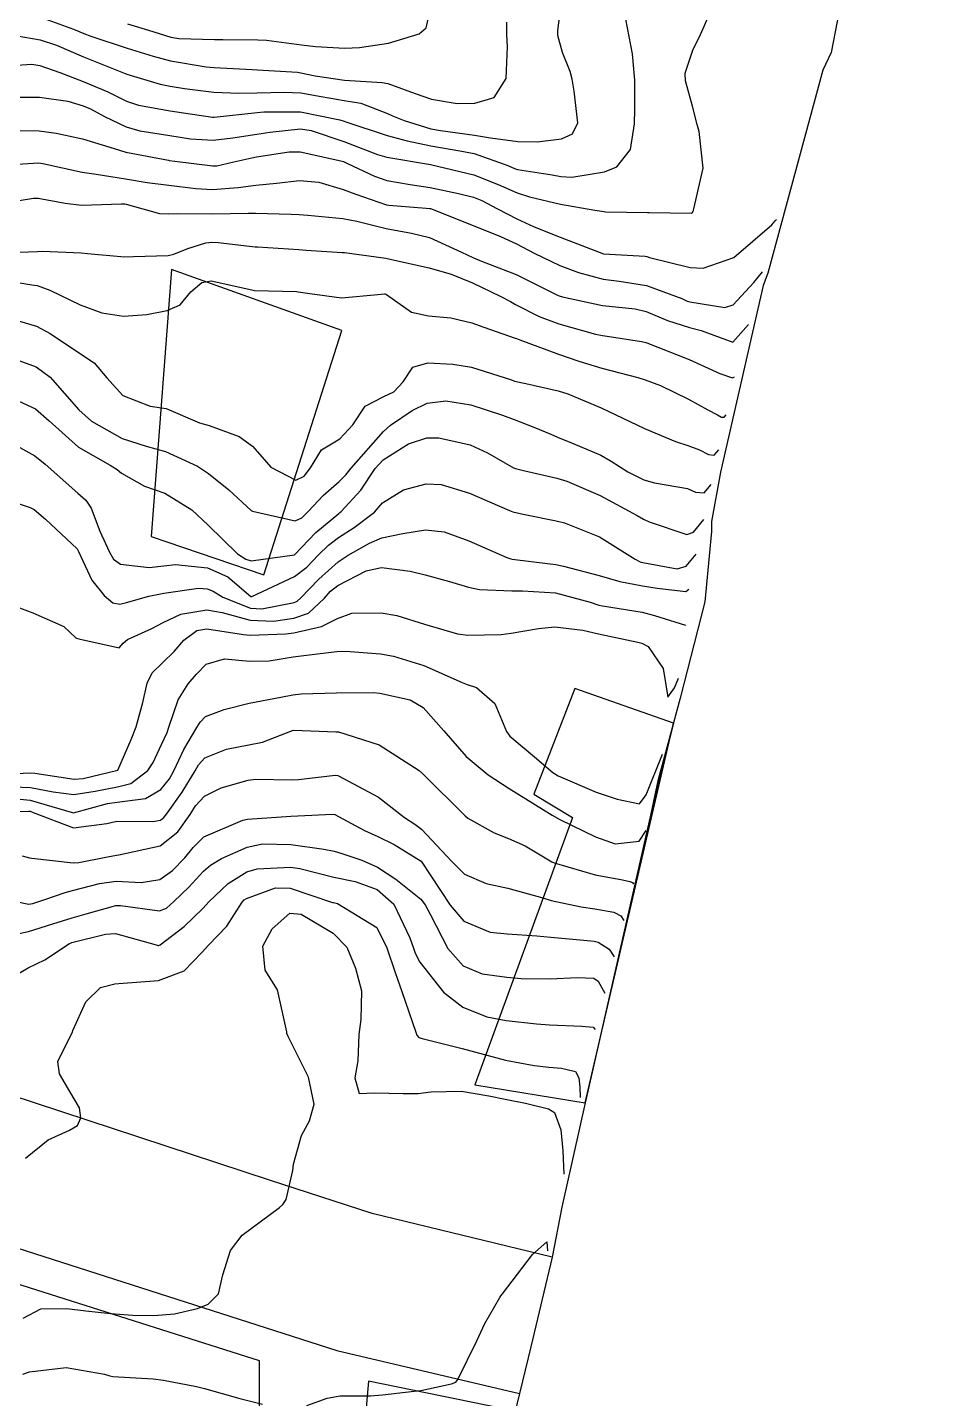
# Model space of a CAD drawing. Header units: metres. Extents: x 318500 to 325275, y 7408834 to 7428799.
# Drawn here: x 323692.5 to 323735, y 7419490.6 to 7419553.5 of the extents above; entities that cross this region are included whole.
import ezdxf

# ---------------------------------------------------------------- set-up
doc = ezdxf.new("R2010")
doc.units = ezdxf.units.M
doc.header["$MEASUREMENT"] = 0
for name, color, linetype in [('Area', 45, 'Continuous'), ('Curvas de Nivel 1m', 11, 'Continuous'), ('Curvas de Nivel 5m', 15, 'Continuous'), ('Edificações', 30, 'Continuous'), ('Vias Primárias', 230, 'Continuous')]:
    doc.layers.add(name, color=color, linetype=linetype)

msp = doc.modelspace()

# ---------------------------------------------------------------- linework, layer by layer
at = {"layer": 'Area'}
msp.add_lwpolyline([(323736.567, 7419583.969), (323734.582, 7419575.613), (323733.118, 7419567.984), (323731.561, 7419560.951), (323731.328, 7419560.571), (323730.289, 7419557.055), (323730.009, 7419555.323), (323729.443, 7419552.383), (323729.069, 7419551.586), (323726.538, 7419542.249), (323726.326, 7419541.693), (323724.367, 7419533.117), (323723.954, 7419530.847), (323723.947, 7419530.388), (323723.643, 7419527.161), (323722.507, 7419522.735), (323721.488, 7419518.923), (323721.166, 7419517.408), (323718.143, 7419504.134), (323717.075, 7419499.351), (323716.62, 7419497.042), (323715.648, 7419492.931), (323713.57, 7419484.42)], dxfattribs=at)
at = {"layer": 'Curvas de Nivel 1m', "flags": 128}
for points, elevation in [([(323691.328, 7419553.285), (323693.102, 7419552.977), (323693.846, 7419552.726), (323695.091, 7419552.19), (323696.997, 7419551.431), (323697.054, 7419551.404), (323697.08, 7419551.398), (323698.605, 7419550.936), (323699.074, 7419550.837), (323699.73, 7419550.737), (323701.072, 7419550.571), (323702.229, 7419550.52), (323703.072, 7419550.542), (323704.307, 7419550.566), (323705.072, 7419550.533), (323706.009, 7419550.373), (323707.069, 7419550.192), (323707.834, 7419550.055), (323709.063, 7419549.593), (323709.282, 7419549.486), (323709.818, 7419549.259), (323711.055, 7419548.876), (323711.487, 7419548.802), (323713.051, 7419548.596), (323713.795, 7419548.463), (323715.047, 7419548.301), (323715.94, 7419548.284), (323717.049, 7419548.428), (323717.554, 7419548.654), (323717.804, 7419549.153), (323717.63, 7419550.614), (323717.545, 7419551.163), (323717.45, 7419551.521), (323717.102, 7419552.394), (323716.893, 7419553.172), (323716.879, 7419553.407), (323717.11, 7419555.17)], 752), ([(323691.083, 7419551.743), (323692.716, 7419551.855), (323693.085, 7419551.795), (323693.996, 7419551.471), (323695.076, 7419551.056), (323696.205, 7419550.576), (323697.067, 7419550.162), (323697.619, 7419549.975), (323699.063, 7419549.709), (323701.023, 7419549.417), (323701.06, 7419549.414), (323701.094, 7419549.413), (323703.063, 7419549.63), (323703.377, 7419549.659), (323705.063, 7419549.657), (323706.874, 7419549.302), (323707.059, 7419549.243), (323707.149, 7419549.209), (323709.05, 7419548.578), (323709.968, 7419548.334), (323711.043, 7419548.096), (323712.387, 7419547.879), (323713.038, 7419547.751), (323714.589, 7419547.197), (323714.895, 7419547.058), (323715.028, 7419547.013), (323716.624, 7419546.765), (323717.025, 7419546.692), (323717.522, 7419546.658), (323719.028, 7419546.914), (323719.593, 7419547.132), (323720.232, 7419547.932), (323720.403, 7419549.12), (323720.42, 7419549.769), (323720.429, 7419551.12), (323720.315, 7419552.335), (323720.17, 7419553.124), (323719.931, 7419554.325)], 753), ([(323691.904, 7419550.333), (323693.069, 7419550.341), (323694.373, 7419550.161), (323695.065, 7419549.946), (323695.405, 7419549.796), (323696.052, 7419549.445), (323697.053, 7419548.969), (323697.677, 7419548.794), (323699.048, 7419548.573), (323700.009, 7419548.427), (323701.045, 7419548.37), (323701.948, 7419548.465), (323703.049, 7419548.64), (323703.658, 7419548.734), (323705.053, 7419548.886), (323705.554, 7419548.814), (323707.045, 7419548.299), (323708.602, 7419547.711), (323709.035, 7419547.589), (323711.03, 7419547.24), (323713.025, 7419546.768), (323714.138, 7419546.32), (323715.017, 7419545.936), (323715.591, 7419545.756), (323717.013, 7419545.419), (323718.594, 7419545.144), (323719.009, 7419545.085), (323719.07, 7419545.078), (323721.009, 7419545.035), (323721.084, 7419545.034), (323723.009, 7419545.005), (323723.065, 7419545.023), (323723.099, 7419545.079), (323723.141, 7419545.208), (323723.572, 7419547.082), (323723.384, 7419548.756), (323723.295, 7419549.086), (323723.073, 7419549.926), (323722.757, 7419551.093), (323722.742, 7419551.445), (323723.105, 7419552.55), (323723.38, 7419553.086), (323723.916, 7419554.29)], 754), ([(323693.118, 7419554.011), (323694.629, 7419553.465), (323695.107, 7419553.259), (323695.423, 7419553.138), (323697.097, 7419552.59), (323698.285, 7419552.22), (323699.089, 7419552.008), (323700.732, 7419551.737), (323701.085, 7419551.707), (323702.832, 7419551.606), (323703.084, 7419551.593), (323704.923, 7419551.482), (323705.082, 7419551.454), (323705.737, 7419551.313), (323707.078, 7419551.123), (323708.817, 7419551.013), (323709.077, 7419550.972), (323710.336, 7419550.509), (323711.075, 7419550.239), (323712.257, 7419550.043), (323713.073, 7419550.063), (323713.957, 7419550.327), (323714.517, 7419551.199), (323714.566, 7419552.659), (323714.545, 7419553.198), (323714.537, 7419553.781)], 751), ([(323691.319, 7419547.212), (323693.028, 7419547.314), (323693.215, 7419547.291), (323695.022, 7419546.9), (323695.668, 7419546.803), (323697.017, 7419546.59), (323698.009, 7419546.421), (323699.013, 7419546.288), (323700.253, 7419546.146), (323701.011, 7419546.103), (323702.192, 7419546.182), (323703.014, 7419546.289), (323703.959, 7419546.393), (323705.018, 7419546.505), (323705.895, 7419546.437), (323707.018, 7419546.099), (323707.603, 7419545.879), (323709.011, 7419545.397), (323709.119, 7419545.377), (323710.842, 7419545.243), (323711.01, 7419545.22), (323711.03, 7419545.219), (323712.998, 7419544.449), (323714.252, 7419543.94), (323714.986, 7419543.593), (323715.792, 7419543.178), (323716.972, 7419542.61), (323717.835, 7419542.283), (323718.963, 7419541.977), (323719.711, 7419541.879), (323720.959, 7419541.692), (323722.587, 7419541.085), (323722.836, 7419540.969), (323722.949, 7419540.934), (323724.562, 7419540.679), (323724.947, 7419540.795), (323725.893, 7419541.824), (323726.29, 7419542.31)], 756), ([(323691.558, 7419545.502), (323692.788, 7419545.699), (323693.003, 7419545.698), (323694.252, 7419545.467), (323694.999, 7419545.379), (323696.826, 7419545.433), (323696.988, 7419545.442), (323697.055, 7419545.429), (323698.58, 7419544.991), (323698.996, 7419544.971), (323699.401, 7419544.991), (323700.996, 7419544.974), (323702.652, 7419545.01), (323702.997, 7419545.012), (323704.636, 7419544.965), (323704.996, 7419544.95), (323705.392, 7419544.92), (323707.002, 7419544.77), (323707.645, 7419544.646), (323708.995, 7419544.298), (323710.158, 7419544.088), (323710.99, 7419543.885), (323712.464, 7419543.225), (323712.976, 7419542.973), (323713.383, 7419542.804), (323714.965, 7419542.185), (323716.866, 7419541.247), (323716.951, 7419541.208), (323717.102, 7419541.158), (323718.946, 7419540.769), (323720.44, 7419540.613), (323720.944, 7419540.496), (323721.922, 7419540.078), (323722.937, 7419539.761), (323723.474, 7419539.614), (323724.93, 7419539.084), (323725.65, 7419539.9)], 757), ([(323691.299, 7419543.182), (323692.977, 7419543.254), (323693.198, 7419543.257), (323694.976, 7419543.185), (323695.27, 7419543.161), (323696.974, 7419543.008), (323697.387, 7419543.011), (323698.975, 7419543.062), (323699.241, 7419543.132), (323699.876, 7419543.391), (323700.716, 7419543.65), (323700.983, 7419543.677), (323701.269, 7419543.662), (323702.981, 7419543.466), (323703.088, 7419543.455), (323704.98, 7419543.338), (323705.313, 7419543.317), (323706.979, 7419543.207), (323707.08, 7419543.197), (323708.975, 7419542.943), (323709.382, 7419542.856), (323710.969, 7419542.498), (323711.985, 7419542.209), (323712.959, 7419541.811), (323714.235, 7419541.201), (323714.71, 7419540.956), (323714.946, 7419540.82), (323716.035, 7419540.268), (323716.938, 7419539.927), (323718.62, 7419539.456), (323718.933, 7419539.39), (323719.15, 7419539.355), (323720.729, 7419539.113), (323720.929, 7419539.073), (323720.979, 7419539.059), (323722.918, 7419538.282), (323724.334, 7419537.64), (323724.906, 7419537.44), (323725.01, 7419537.49)], 758), ([(323690.957, 7419542.008), (323692.713, 7419541.724), (323692.953, 7419541.682), (323693.54, 7419541.474), (323694.94, 7419540.796), (323695.924, 7419540.434), (323696.933, 7419540.275), (323697.994, 7419540.354), (323698.937, 7419540.544), (323699.537, 7419540.798), (323700.014, 7419541.389), (323700.521, 7419541.82), (323700.958, 7419541.896), (323702.823, 7419541.481), (323702.952, 7419541.459), (323704.87, 7419541.403), (323704.951, 7419541.394), (323705.495, 7419541.315), (323706.948, 7419541.119), (323708.611, 7419541.275), (323708.918, 7419541.303), (323708.95, 7419541.301), (323709.015, 7419541.269), (323710.158, 7419540.468), (323710.94, 7419540.286), (323711.962, 7419540.208), (323712.938, 7419539.975), (323713.489, 7419539.765), (323714.931, 7419539.262), (323714.985, 7419539.244), (323715.134, 7419539.187), (323716.921, 7419538.534), (323717.853, 7419538.214), (323718.911, 7419537.893), (323720.567, 7419537.453), (323720.904, 7419537.36), (323721.601, 7419537.099), (323722.891, 7419536.472), (323723.783, 7419535.97), (323724.223, 7419535.746), (323724.407, 7419535.641), (323724.524, 7419535.639), (323724.62, 7419535.75)], 759), ([(323691.777, 7419538.365), (323692.905, 7419537.952), (323693.558, 7419537.473), (323694.878, 7419535.968), (323695.449, 7419535.451), (323696.858, 7419534.651), (323697.961, 7419534.306), (323698.85, 7419534.061), (323700.324, 7419533.385), (323700.837, 7419533.056), (323701.766, 7419532.298), (323702.792, 7419531.35), (323702.82, 7419531.33), (323702.851, 7419531.318), (323704.813, 7419530.875), (323705.124, 7419531.008), (323705.424, 7419531.314), (323706.098, 7419532.041), (323706.841, 7419532.687), (323707.148, 7419532.993), (323707.382, 7419533.292), (323708.867, 7419534.981), (323709.195, 7419535.265), (323710.194, 7419535.937), (323710.886, 7419536.283), (323711.738, 7419536.381), (323712.885, 7419536.198), (323714.346, 7419535.73), (323714.875, 7419535.53), (323715.784, 7419535.176), (323716.557, 7419534.855), (323716.866, 7419534.724), (323717.584, 7419534.432), (323718.858, 7419533.894), (323719.341, 7419533.619), (323720.102, 7419533.121), (323720.845, 7419532.753), (323721.327, 7419532.619), (323722.839, 7419532.363), (323723.209, 7419532.197), (323723.606, 7419532.164), (323723.94, 7419532.54)], 761), ([(323691.918, 7419536.461), (323692.878, 7419536.013), (323693.503, 7419535.474), (323694.852, 7419534.26), (323696.311, 7419533.438), (323696.641, 7419533.236), (323696.836, 7419533.059), (323697.889, 7419532.472), (323698.827, 7419532.143), (323700.07, 7419531.387), (323700.809, 7419530.678), (323702.172, 7419529.359), (323702.545, 7419529.111), (323702.787, 7419529.038), (323704.79, 7419529.32), (323705.77, 7419530.346), (323706.819, 7419531.218), (323706.867, 7419531.251), (323706.925, 7419531.298), (323707.829, 7419532.291), (323708.494, 7419533.275), (323708.854, 7419533.677), (323710.027, 7419534.418), (323710.865, 7419534.694), (323711.416, 7419534.683), (323712.861, 7419534.36), (323713.652, 7419534.002), (323714.851, 7419533.311), (323714.938, 7419533.275), (323715.312, 7419533.183), (323716.845, 7419532.835), (323717.296, 7419532.703), (323718.834, 7419532.046), (323720.537, 7419531.114), (323720.818, 7419530.95), (323721.089, 7419530.833), (323722.808, 7419530.25), (323723.127, 7419530.355), (323723.59, 7419530.94)], 762), ([(323692.028, 7419534.316), (323692.846, 7419533.867), (323693.326, 7419533.475), (323694.827, 7419532.149), (323695.194, 7419531.825), (323695.438, 7419531.451), (323695.844, 7419530.405), (323696.275, 7419529.438), (323696.468, 7419529.117), (323696.785, 7419528.89), (323698.111, 7419528.738), (323698.784, 7419528.813), (323699.317, 7419528.862), (323700.783, 7419528.71), (323701.722, 7419528.308), (323702.771, 7419527.406), (323702.816, 7419527.395), (323704.78, 7419528.317), (323705.345, 7419528.754), (323705.894, 7419529.309), (323706.345, 7419529.756), (323706.802, 7419530.104), (323707.527, 7419530.571), (323708.46, 7419531.275), (323708.63, 7419531.466), (323708.826, 7419531.697), (323709.793, 7419532.298), (323710.84, 7419532.577), (323711.531, 7419532.542), (323712.834, 7419532.151), (323714.67, 7419531.344), (323714.821, 7419531.287), (323715.299, 7419531.183), (323716.816, 7419530.877), (323717.185, 7419530.786), (323718.805, 7419530.14), (323720.433, 7419529.115), (323720.673, 7419528.996), (323720.789, 7419528.964), (323722.37, 7419528.67), (323722.787, 7419528.789), (323723.25, 7419529.34)], 763), ([(323691.275, 7419531.953), (323692.64, 7419531.483), (323692.819, 7419531.388), (323693.335, 7419530.952), (323694.792, 7419529.582), (323694.861, 7419529.459), (323695.476, 7419528.155), (323696.043, 7419527.441), (323696.438, 7419527.108), (323696.764, 7419527.043), (323697.071, 7419527.119), (323698.087, 7419527.41), (323698.772, 7419527.556), (323700.375, 7419527.783), (323700.774, 7419527.758), (323701.041, 7419527.645), (323701.491, 7419527.369), (323702.763, 7419526.859), (323703.278, 7419526.826), (323704.767, 7419527.13), (323704.902, 7419527.184), (323705.061, 7419527.317), (323705.898, 7419528.19), (323706.787, 7419528.984), (323707.254, 7419529.293), (323708.229, 7419529.849), (323708.802, 7419530.1), (323709.762, 7419530.3), (323710.808, 7419530.46), (323711.669, 7419530.37), (323712.801, 7419529.958), (323714.542, 7419529.194), (323714.724, 7419529.126), (323714.789, 7419529.115), (323716.529, 7419528.905), (323716.787, 7419528.867), (323717.151, 7419528.792), (323718.782, 7419528.357), (323719.74, 7419528.086), (323720.778, 7419527.888), (323721.455, 7419527.778), (323722.776, 7419527.631), (323722.91, 7419527.74)], 764), ([(323690.934, 7419519.227), (323692.657, 7419519.303), (323692.847, 7419519.288), (323694.653, 7419519.011), (323695.068, 7419519.04), (323696.66, 7419519.417), (323697.274, 7419520.829), (323697.502, 7419521.418), (323697.816, 7419522.528), (323698.016, 7419523.41), (323698.239, 7419523.885), (323698.724, 7419524.355), (323699.254, 7419524.873), (323699.703, 7419525.39), (323700.298, 7419525.833), (323700.748, 7419525.906), (323702.446, 7419525.653), (323702.744, 7419525.629), (323704.381, 7419525.69), (323704.746, 7419525.725), (323706.031, 7419526.027), (323706.756, 7419526.393), (323707.415, 7419526.635), (323708.761, 7419526.656), (323709.492, 7419526.527), (323710.753, 7419526.125), (323712.281, 7419525.691), (323712.746, 7419525.626), (323714.285, 7419525.659), (323714.748, 7419525.709), (323715.994, 7419525.929), (323716.753, 7419526.003), (323718.042, 7419525.856), (323718.748, 7419525.686), (323720.558, 7419525.298), (323720.742, 7419525.252), (323721.032, 7419525.106), (323721.723, 7419524.093), (323721.844, 7419523.344), (323721.936, 7419522.772), (323722.241, 7419523.196), (323722.43, 7419523.65)], 766), ([(323691.473, 7419518.672), (323692.647, 7419518.626), (323693.696, 7419518.418), (323694.643, 7419518.307), (323695.629, 7419518.462), (323696.648, 7419518.654), (323697.259, 7419518.812), (323698.049, 7419519.409), (323698.293, 7419519.778), (323698.678, 7419520.603), (323698.926, 7419521.158), (323699.013, 7419521.397), (323699.437, 7419522.658), (323699.899, 7419523.388), (323700.277, 7419523.824), (323700.724, 7419524.285), (323701.562, 7419524.533), (323702.726, 7419524.431), (323703.623, 7419524.44), (323704.729, 7419524.62), (323705.34, 7419524.705), (323706.734, 7419524.875), (323707.14, 7419524.887), (323708.732, 7419524.763), (323709.329, 7419524.663), (323710.725, 7419524.224), (323712.493, 7419523.442), (323712.712, 7419523.36), (323713.144, 7419523.213), (323713.99, 7419522.488), (323714.524, 7419521.192), (323714.687, 7419520.986), (323715.809, 7419520.037), (323716.662, 7419519.315), (323716.906, 7419519.158), (323718.649, 7419518.403), (323719.609, 7419518.09), (323720.641, 7419517.868), (323720.94, 7419518.281), (323721.69, 7419520.15)], 767), ([(323692.018, 7419518.11), (323692.638, 7419518.046), (323694.63, 7419517.46), (323696.186, 7419517.888), (323696.638, 7419517.957), (323697.935, 7419518.116), (323698.647, 7419518.533), (323699.032, 7419519.019), (323699.237, 7419519.394), (323699.699, 7419520.366), (323700.303, 7419521.384), (323700.452, 7419521.623), (323700.695, 7419521.881), (323701.545, 7419522.214), (323702.702, 7419522.505), (323704.154, 7419522.777), (323704.706, 7419522.879), (323705.098, 7419522.924), (323706.707, 7419522.975), (323708.421, 7419522.988), (323708.707, 7419522.957), (323710.101, 7419522.646), (323710.701, 7419522.295), (323711.646, 7419521.23), (323712.672, 7419520.042), (323713.681, 7419519.205), (323714.651, 7419518.579), (323716.176, 7419517.628), (323716.633, 7419517.351), (323716.972, 7419517.157), (323718.622, 7419516.352), (323719.522, 7419516.03), (323720.621, 7419516.161), (323720.94, 7419516.65)], 768), ([(323690.63, 7419517.529), (323692.574, 7419517.538), (323692.631, 7419517.533), (323692.77, 7419517.479), (323694.623, 7419516.769), (323696.155, 7419516.966), (323696.626, 7419517.075), (323698.279, 7419517.058), (323698.627, 7419517.118), (323698.785, 7419517.242), (323698.905, 7419517.397), (323699.625, 7419518.411), (323700.218, 7419519.384), (323700.379, 7419519.668), (323700.669, 7419519.981), (323701.654, 7419520.387), (323702.678, 7419520.58), (323703.312, 7419520.709), (323704.689, 7419521.239), (323704.755, 7419521.254), (323706.688, 7419521.189), (323706.81, 7419521.176), (323708.68, 7419520.587), (323710.506, 7419519.399), (323710.66, 7419519.273), (323710.694, 7419519.24), (323712.632, 7419517.327), (323712.757, 7419517.218), (323713.959, 7419516.536), (323714.621, 7419516.287), (323715.387, 7419515.947), (323716.611, 7419515.212), (323716.722, 7419515.159), (323718.602, 7419514.619), (323719.854, 7419514.376), (323720.196, 7419514.313), (323720.312, 7419514.253), (323720.36, 7419514.18)], 769), ([(323691.464, 7419513.497), (323692.577, 7419513.27), (323692.766, 7419513.289), (323693.312, 7419513.473), (323694.247, 7419513.802), (323694.586, 7419513.89), (323695.817, 7419514.216), (323696.593, 7419514.314), (323697.744, 7419514.262), (323698.595, 7419514.401), (323699.183, 7419514.813), (323699.74, 7419515.389), (323700.132, 7419515.867), (323700.62, 7419516.36), (323702.405, 7419517.13), (323702.628, 7419517.167), (323704.618, 7419517.308), (323704.94, 7419517.317), (323706.532, 7419517.4), (323706.631, 7419517.388), (323706.812, 7419517.297), (323707.997, 7419516.653), (323708.621, 7419516.371), (323709.361, 7419516.003), (323710.61, 7419515.24), (323711.932, 7419513.226), (323712.569, 7419512.489), (323713.778, 7419511.985), (323714.561, 7419511.895), (323715.925, 7419511.805), (323716.559, 7419511.752), (323718.088, 7419511.613), (323718.556, 7419511.558), (323718.744, 7419511.513), (323719.245, 7419511.192), (323719.48, 7419510.84)], 771), ([(323692.121, 7419511.922), (323692.558, 7419512.014), (323693.673, 7419512.359), (323694.568, 7419512.631), (323695.208, 7419512.813), (323696.577, 7419513.2), (323696.794, 7419513.209), (323698.573, 7419512.956), (323698.895, 7419513.077), (323699.238, 7419513.393), (323699.923, 7419514.053), (323700.601, 7419514.774), (323700.922, 7419515.059), (323701.426, 7419515.368), (323702.615, 7419515.887), (323703.308, 7419516.031), (323704.617, 7419516.013), (323706.128, 7419515.792), (323706.614, 7419515.693), (323706.918, 7419515.601), (323707.879, 7419515.281), (323708.605, 7419514.959), (323709.444, 7419514.411), (323710.584, 7419513.492), (323710.79, 7419513.238), (323711.036, 7419512.772), (323711.825, 7419511.227), (323712.542, 7419510.431), (323713.403, 7419510.071), (323714.537, 7419509.912), (323715.207, 7419509.85), (323716.537, 7419509.84), (323717.782, 7419509.903), (323718.537, 7419509.867), (323718.734, 7419509.725), (323719.04, 7419509.17)], 772), ([(323691.109, 7419509.501), (323692.539, 7419510.335), (323693.304, 7419510.71), (323694.451, 7419511.461), (323694.516, 7419511.495), (323694.551, 7419511.507), (323696.101, 7419511.893), (323696.557, 7419511.913), (323698.429, 7419511.402), (323698.52, 7419511.371), (323698.55, 7419511.366), (323698.572, 7419511.378), (323698.608, 7419511.399), (323699.71, 7419512.242), (323700.575, 7419513.07), (323700.72, 7419513.235), (323700.844, 7419513.376), (323701.742, 7419514.214), (323702.601, 7419514.749), (323703.062, 7419514.884), (323704.605, 7419514.961), (323705.022, 7419514.898), (323706.598, 7419514.504), (323707.575, 7419514.305), (323708.59, 7419513.935), (323709.345, 7419513.259), (323710.09, 7419511.714), (323710.246, 7419511.245), (323710.325, 7419511.02), (323710.544, 7419510.599), (323711.629, 7419509.229), (323712.52, 7419508.536), (323713.624, 7419508.093), (323714.511, 7419507.921), (323715.908, 7419507.77), (323716.508, 7419507.719), (323717.994, 7419507.659), (323718.507, 7419507.615), (323718.6, 7419507.51)], 773), ([(323692.422, 7419501.594), (323693.47, 7419502.434), (323694.441, 7419502.877), (323694.804, 7419503.095), (323694.964, 7419503.452), (323694.902, 7419503.901), (323694.462, 7419504.661), (323693.981, 7419505.465), (323693.904, 7419506.041), (323694.496, 7419507.222), (323694.576, 7419507.382), (323694.603, 7419507.458), (323695.189, 7419508.78), (323695.867, 7419509.44), (323696.532, 7419509.608), (323696.718, 7419509.613), (323698.534, 7419509.755), (323699.72, 7419510.207), (323700.547, 7419511.055), (323700.834, 7419511.376), (323701.67, 7419512.256), (323702.375, 7419513.353), (323702.471, 7419513.462), (323702.583, 7419513.529), (323703.909, 7419514.011), (323704.59, 7419514.003), (323706.534, 7419513.347), (323706.581, 7419513.339), (323706.764, 7419513.297), (323708.564, 7419512.199), (323709.035, 7419511.263), (323709.407, 7419510.126), (323709.721, 7419509.252), (323710.36, 7419507.385), (323710.409, 7419507.241), (323710.499, 7419507.14), (323710.645, 7419507.091), (323712.491, 7419506.64), (323713.279, 7419506.417), (323714.484, 7419506.101), (323715.793, 7419505.858), (323716.479, 7419505.781), (323717.06, 7419505.735), (323717.693, 7419505.574), (323717.855, 7419505.285), (323717.896, 7419504.857), (323717.91, 7419504.39)], 774), ([(323705.354, 7419490.229), (323706.279, 7419490.564), (323706.888, 7419490.684), (323708.281, 7419490.684), (323708.827, 7419490.716), (323710.285, 7419490.888), (323710.592, 7419490.93), (323711.999, 7419491.223), (323712.202, 7419491.31), (323712.292, 7419491.429), (323713.156, 7419493.207), (323713.526, 7419493.998), (323714.216, 7419495.192), (323714.268, 7419495.264), (323714.343, 7419495.359), (323715.723, 7419497.17), (323716.376, 7419497.745), (323716.41, 7419497.34)], 776), ([(323692.292, 7419491.669), (323692.604, 7419491.786), (323694.295, 7419491.973), (323696.056, 7419491.669), (323696.292, 7419491.596), (323696.432, 7419491.569), (323698.291, 7419491.454), (323698.762, 7419491.395), (323700.286, 7419491.102), (323700.651, 7419491.008), (323702.278, 7419490.556), (323703.321, 7419490.288)], 776)]:
    msp.add_lwpolyline(points, dxfattribs=dict(at, elevation=elevation))
at = {"layer": 'Curvas de Nivel 5m', "flags": 128}
for points, elevation in [([(323697.114, 7419553.706), (323698.069, 7419553.416), (323699.105, 7419553.094), (323699.466, 7419553.035), (323701.104, 7419552.987), (323701.495, 7419552.983), (323703.104, 7419552.975), (323703.491, 7419552.957), (323705.101, 7419552.75), (323705.749, 7419552.665), (323707.099, 7419552.596), (323707.766, 7419552.624), (323709.103, 7419552.826), (323710.511, 7419553.249), (323710.833, 7419553.526), (323711.133, 7419554.793)], 750), ([(323691.742, 7419548.807), (323693.05, 7419548.793), (323693.831, 7419548.69), (323695.045, 7419548.43), (323696.502, 7419547.974), (323697.036, 7419547.817), (323698.993, 7419547.438), (323699.031, 7419547.434), (323699.28, 7419547.397), (323701.027, 7419547.177), (323701.218, 7419547.187), (323701.993, 7419547.366), (323702.83, 7419547.556), (323703.034, 7419547.592), (323704.543, 7419547.822), (323705.038, 7419547.82), (323706.916, 7419547.417), (323707.031, 7419547.384), (323707.224, 7419547.297), (323708.454, 7419546.708), (323709.022, 7419546.517), (323710.094, 7419546.327), (323711.019, 7419546.185), (323712.326, 7419545.917), (323713.015, 7419545.737), (323713.387, 7419545.587), (323714.117, 7419545.203), (323715.003, 7419544.743), (323715.798, 7419544.378), (323716.991, 7419543.914), (323718.98, 7419543.14), (323720.899, 7419543.032), (323720.979, 7419543.017), (323721.106, 7419542.98), (323722.972, 7419542.513), (323723.566, 7419542.479), (323724.979, 7419542.965), (323726.722, 7419544.475), (323726.88, 7419544.657), (323726.93, 7419544.72)], 755), ([(323691.629, 7419540.198), (323692.925, 7419539.818), (323693.55, 7419539.474), (323694.911, 7419538.577), (323695.583, 7419538.127), (323696.155, 7419537.441), (323696.888, 7419536.636), (323698.144, 7419536.148), (323698.88, 7419536.039), (323700.425, 7419535.384), (323700.868, 7419535.248), (323702.246, 7419534.744), (323702.86, 7419534.304), (323703.304, 7419533.793), (323703.703, 7419533.337), (323704.841, 7419532.746), (323705.235, 7419532.925), (323705.512, 7419533.313), (323706.024, 7419534.143), (323706.863, 7419534.645), (323707.459, 7419535.291), (323708.026, 7419536.139), (323708.89, 7419536.581), (323709.351, 7419536.805), (323709.772, 7419537.257), (323710.224, 7419537.937), (323710.913, 7419538.139), (323712.067, 7419538.074), (323712.911, 7419537.933), (323714.75, 7419537.345), (323714.902, 7419537.297), (323715.413, 7419537.182), (323716.895, 7419536.841), (323717.342, 7419536.706), (323718.884, 7419536.066), (323720.87, 7419535.11), (323722.295, 7419534.519), (323722.863, 7419534.338), (323723.397, 7419534.141), (323723.806, 7419533.915), (323724.064, 7419533.899), (323724.28, 7419534.14)], 760), ([(323692.144, 7419526.879), (323692.752, 7419526.649), (323694.19, 7419526.021), (323694.74, 7419525.501), (323694.765, 7419525.484), (323694.871, 7419525.458), (323696.734, 7419525.048), (323696.917, 7419525.248), (323697.108, 7419525.424), (323698.227, 7419525.929), (323698.752, 7419526.198), (323699.568, 7419526.582), (323700.761, 7419526.792), (323701.465, 7419526.664), (323702.754, 7419526.309), (323703.817, 7419526.271), (323704.756, 7419526.408), (323705.435, 7419526.638), (323706.152, 7419527.306), (323706.439, 7419527.637), (323706.776, 7419527.902), (323708.078, 7419528.576), (323708.785, 7419528.733), (323710.093, 7419528.56), (323710.782, 7419528.391), (323711.913, 7419528.094), (323712.776, 7419527.826), (323713.287, 7419527.724), (323714.775, 7419527.663), (323715.257, 7419527.665), (323716.774, 7419527.562), (323718.379, 7419527.144), (323718.768, 7419527.004), (323718.942, 7419526.963), (323720.764, 7419526.682), (323721.33, 7419526.533), (323722.76, 7419526.08)], 765), ([(323692.262, 7419515.485), (323692.609, 7419515.389), (323692.714, 7419515.373), (323694.606, 7419515.166), (323694.876, 7419515.186), (323696.183, 7419515.436), (323696.611, 7419515.515), (323696.712, 7419515.53), (323698.615, 7419515.947), (323699.427, 7419516.587), (323699.987, 7419517.386), (323700.242, 7419517.778), (323700.643, 7419518.225), (323701.411, 7419518.606), (323702.654, 7419518.964), (323702.991, 7419519.009), (323704.655, 7419518.982), (323704.973, 7419518.999), (323706.658, 7419519.191), (323706.783, 7419519.173), (323708.644, 7419518.178), (323709.844, 7419517.252), (323710.319, 7419516.937), (323710.625, 7419516.71), (323712.017, 7419515.226), (323712.601, 7419514.647), (323713.593, 7419514.207), (323714.592, 7419514.005), (323716.198, 7419513.553), (323716.584, 7419513.439), (323717.956, 7419513.146), (323718.579, 7419513.053), (323719.46, 7419512.894), (323719.778, 7419512.723), (323719.92, 7419512.51)], 770), ([(323692.321, 7419494.242), (323693.121, 7419494.675), (323694.329, 7419494.695), (323695.191, 7419494.584), (323696.325, 7419494.459), (323697.362, 7419494.376), (323698.325, 7419494.368), (323699.268, 7419494.448), (323700.33, 7419494.689), (323700.822, 7419494.884), (323701.292, 7419495.366), (323701.484, 7419496.232), (323701.839, 7419497.358), (323702.377, 7419498.052), (323704.088, 7419499.325), (323704.252, 7419499.462), (323704.396, 7419499.694), (323704.703, 7419501.03), (323704.736, 7419501.317), (323705.109, 7419502.644), (323705.474, 7419503.31), (323705.688, 7419504.077), (323705.434, 7419505.31), (323704.498, 7419507.189), (323704.439, 7419507.321), (323704.428, 7419507.394), (323703.999, 7419509.328), (323703.436, 7419510.234), (323703.324, 7419511.338), (323703.758, 7419512.136), (323704.573, 7419512.845), (323705.084, 7419512.803), (323706.56, 7419511.937), (323707.192, 7419511.29), (323707.585, 7419510.329), (323707.857, 7419509.28), (323707.832, 7419507.959), (323707.74, 7419507.281), (323707.698, 7419506.065), (323707.553, 7419505.284), (323707.751, 7419504.568), (323708.463, 7419504.603), (323709.78, 7419504.567), (323710.463, 7419504.569), (323711.049, 7419504.649), (323712.465, 7419504.681), (323713.714, 7419504.453), (323714.461, 7419504.301), (323715.401, 7419504.118), (323716.457, 7419503.866), (323716.726, 7419503.696), (323717.026, 7419502.902), (323717.123, 7419501.931), (323717.16, 7419500.86)], 775)]:
    msp.add_lwpolyline(points, dxfattribs=dict(at, elevation=elevation))
at = {"layer": 'Edificações'}
for points in [[(323703.378, 7419528.399), (323706.96, 7419539.618), (323699.124, 7419542.414), (323698.192, 7419530.151), (323703.378, 7419528.399)], [(323722.199, 7419521.584), (323717.667, 7419523.166), (323715.78, 7419518.323), (323717.556, 7419517.251), (323713.078, 7419504.959), (323718.143, 7419504.134)], [(323722.199, 7419521.584), (323721.166, 7419517.408), (323719.872, 7419511.726), (323718.143, 7419504.134)], [(323703.251, 7419469.608), (323703.168, 7419492.284), (323691.981, 7419495.843), (323692.064, 7419493.525), (323685.933, 7419493.525), (323685.671, 7419498.097), (323681.445, 7419498.345), (323681.777, 7419494.704), (323671.916, 7419494.455), (323671.463, 7419503.063), (323666.83, 7419503.895), (323661.884, 7419504.623), (323661.884, 7419502.127), (323652.617, 7419501.763), (323652.877, 7419491.987), (323661.519, 7419492.177), (323662.56, 7419492.219), (323662.664, 7419478.959), (323666.517, 7419478.699), (323666.413, 7419471.72), (323661.465, 7419471.602), (323661.257, 7419466.507), (323665.98, 7419466.249)], [(323714.927, 7419489.976), (323708.182, 7419491.351), (323706.751, 7419474.849), (323711.379, 7419474.799), (323712.44, 7419479.267), (323712.874, 7419480.267), (323713.535, 7419484.208), (323714.927, 7419489.976)]]:
    msp.add_lwpolyline(points, close=True, dxfattribs=at)
at = {"layer": 'Vias Primárias'}
for points in [[(323415.833, 7419583.302), (323419.047, 7419572.746), (323421.03, 7419562.086), (323421.351, 7419557.374), (323421.618, 7419546.016), (323420.655, 7419534.774), (323419.854, 7419529.552), (323419.495, 7419524.986, 0.238184), (323422.135, 7419522.665), (323425.333, 7419521.775), (323439.384, 7419519.04), (323447.038, 7419517.341, 0.392019), (323449.506, 7419518.783), (323449.894, 7419520.081), (323454.112, 7419536.783), (323456.933, 7419548.508), (323462.14, 7419572.405), (323463.204, 7419579.599, 0.075507), (323463.151, 7419593.445, 0), (323461.926, 7419601.304, 0.173993), (323443.828, 7419629.608, 0.279998), (323404.325, 7419640.182, 0.277838)], [(323934.92, 7420316.776, 0), (323936.242, 7420308.849)], [(323715.644, 7420145.548, 0), (323709.04, 7420132.939)], [(323939.281, 7420278.615, 0), (323933.27, 7420270.921)], [(323836.404, 7420021.217), (323839.692, 7420014.547, -0.172492), (323840.737, 7420005.613, 0), (323839.679, 7420000.995, -0.226003), (323822.498, 7419987.869), (323816.045, 7419986.261), (323809.838, 7419985.761), (323797.857, 7419985.557), (323783.43, 7419986.553), (323778.024, 7419986.103, 0.920221), (323778.024, 7419984.652), (323787.034, 7419982.652), (323805.471, 7419977.44), (323826.967, 7419970.976), (323850.367, 7419962.962), (323868.105, 7419955.747), (323881.534, 7419947.778), (323892.006, 7419939.962), (323903.28, 7419930.644), (323910.885, 7419924.39)], [(323831.088, 7420001.787, 0), (323833.844, 7420008.443, 0.220888)], [(323716.62, 7419497.042), (323708.351, 7419499.057), (323703.639, 7419500.582), (323685.699, 7419506.477), (323670.273, 7419511.559), (323654.559, 7419516.345), (323632.289, 7419520.778), (323614.208, 7419523.379), (323613.604, 7419523.44, 0.375612)], [(323703.197, 7419441.752), (323692.273, 7419442.246), (323655.642, 7419444.784), (323641.695, 7419445.394, -0.191444), (323636.328, 7419447.804), (323628.601, 7419460.724), (323621.238, 7419474.911), (323614.541, 7419487.761), (323607.928, 7419500.267), (323603.451, 7419508.808), (323601.807, 7419512.786), (323601.656, 7419513.528, -0.33906), (323603.9, 7419515.613, -0.076824), (323607.731, 7419516.007, -0.056944), (323653.285, 7419509.784), (323679.234, 7419501.605), (323687.097, 7419499.049), (323706.737, 7419492.766), (323715.126, 7419490.79)]]:
    msp.add_lwpolyline(points, format="xyb", dxfattribs=at)

doc.saveas('drawing.dxf')
